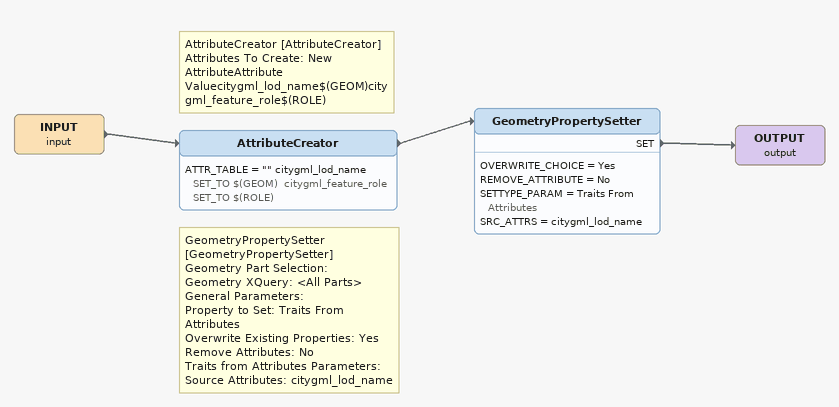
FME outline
INPUT (input)
    -> AttributeCreator
Note: AttributeCreator [AttributeCreator] / Attributes To Create: New AttributeAttribute Valuecitygml_lod_name$(GEOM)citygml_feature_role$(ROLE)
AttributeCreator
    ATTR_TABLE = "" citygml_lod_name SET_TO $(GEOM)  citygml_feature_role SET_TO $(ROLE)
    -> GeometryPropertySetter
Note: GeometryPropertySetter [GeometryPropertySetter] / Geometry Part Selection: / Geometry XQuery: <All Parts> / General Parameters: / Property to Set: Traits From Attributes / Overwrite Existing Properties: Yes / Remove Attributes: No / Traits from Attributes Parameters: / Source Attributes: citygml_lod_name
GeometryPropertySetter
    OVERWRITE_CHOICE = Yes
    REMOVE_ATTRIBUTE = No
    SETTYPE_PARAM = Traits From Attributes
    SRC_ATTRS = citygml_lod_name
    SET -> OUTPUT (output)
OUTPUT (output)
